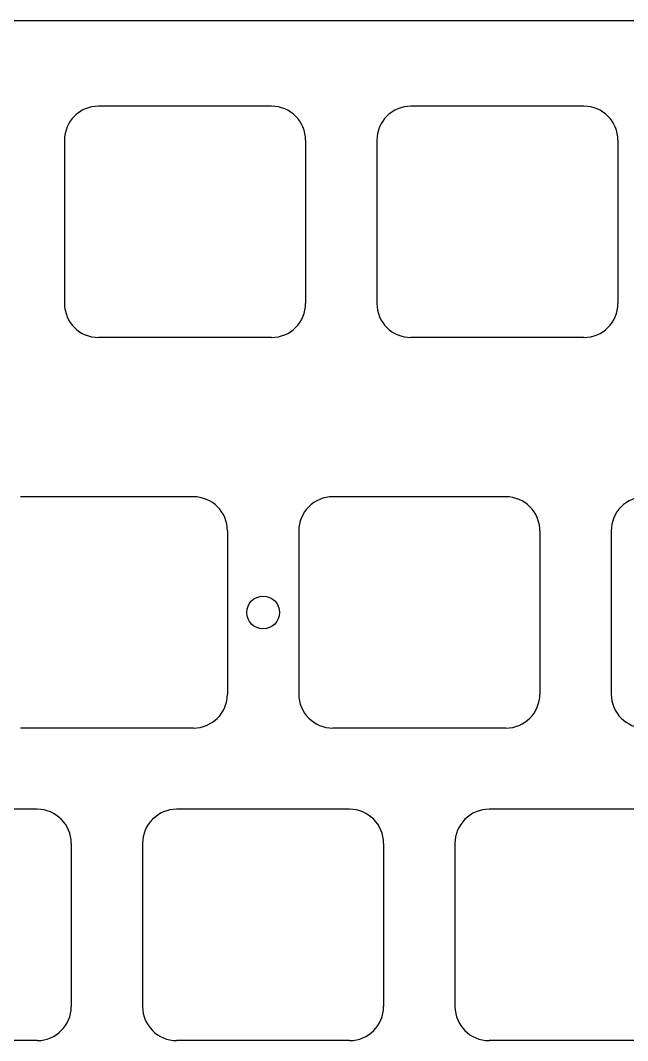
# Model space of a CAD drawing. Header units: millimetres. Extents: x -11 to 340, y -118 to 18.
# Drawn here: x 51.9 to 88.9, y -49.9 to 12.3 of the extents above; entities that cross this region are included whole.
import ezdxf

# ---------------------------------------------------------------- set-up
doc = ezdxf.new("R2010")
doc.units = ezdxf.units.MM
doc.header["$MEASUREMENT"] = 0
doc.layers.add('BLACK', color=7, linetype='CONTINUOUS')

msp = doc.modelspace()

# ---------------------------------------------------------------- linework, layer by layer
at = {"layer": 'BLACK', "linetype": 'Continuous'}
for p, q in [((28.3, 12.28), (156.05, 12.28)), ((67.1875, 7.05), (56.637499, 7.05)), ((86.2375, 7.05), (75.687499, 7.05)), ((54.5625, 4.975), (54.5625, -4.975001)), ((69.2625, 4.975), (69.2625, -4.975)), ((73.6125, 4.975), (73.6125, -4.975001)), ((88.3125, 4.975), (88.3125, -4.975)), ((67.1875, -7.05), (56.6375, -7.05)), ((86.2375, -7.05), (75.6875, -7.05)), ((51.875001, -16.762502), (51.875001, -16.7625)), ((62.425, -16.7625), (51.875001, -16.7625)), ((70.925001, -16.762502), (70.925001, -16.7625)), ((81.475, -16.7625), (70.925001, -16.7625)), ((64.500001, -18.8375), (64.500001, -28.7875)), ((68.850001, -18.8375), (68.850001, -28.7875)), ((83.550001, -18.8375), (83.550001, -28.7875)), ((87.900001, -18.8375), (87.900001, -28.7875)), ((62.425001, -30.8625), (51.875, -30.8625)), ((62.425001, -30.862501), (62.425001, -30.8625)), ((81.475001, -30.8625), (70.925, -30.8625)), ((81.475001, -30.862501), (81.475001, -30.8625)), ((52.9, -35.8125), (42.350001, -35.8125)), ((61.400001, -35.812502), (61.400001, -35.8125)), ((71.95, -35.8125), (61.400001, -35.8125)), ((80.450001, -35.812502), (80.450001, -35.8125)), ((91, -35.8125), (80.450001, -35.8125)), ((54.975001, -37.8875), (54.975001, -47.8375)), ((59.325001, -37.8875), (59.325001, -47.8375)), ((74.025001, -37.8875), (74.025001, -47.8375)), ((78.375001, -37.8875), (78.375001, -47.8375)), ((52.900001, -49.9125), (42.35, -49.9125)), ((52.900001, -49.912501), (52.900001, -49.9125)), ((71.950001, -49.9125), (61.4, -49.9125)), ((71.950001, -49.912501), (71.950001, -49.9125)), ((91.000001, -49.9125), (80.45, -49.9125))]:
    msp.add_line(p, q, dxfattribs=at)
at = {"layer": 'BLACK'}
msp.add_circle((66.675, -23.8125), 1, dxfattribs=at)
for centre, radius, start, end in [((56.637504, 4.974996), 2.075004, 90.00013806, 179.99988955), ((67.1875, 4.975), 2.075, 0, 90), ((75.687504, 4.974996), 2.075004, 90.00013806, 179.99988955), ((86.2375, 4.975), 2.075, 0, 90), ((56.637502, -4.974998), 2.075002, 180.00008284, 269.99994478), ((67.1875, -4.975), 2.075, 270, 0), ((75.687502, -4.974998), 2.075002, 180.00008284, 269.99994478), ((86.2375, -4.975), 2.075, 270, 0), ((62.425, -18.8375), 2.075, 0, 90), ((70.925, -18.8375), 2.074999, 89.99997239, 180), ((81.475, -18.8375), 2.075, 0, 90), ((89.975, -18.8375), 2.074999, 89.99997239, 180), ((62.425, -28.7875), 2.075001, 270.00002761, 0), ((70.925, -28.7875), 2.075, 180, 270), ((81.475, -28.7875), 2.075001, 270.00002761, 0), ((89.975, -28.7875), 2.075, 180, 270), ((52.9, -37.8875), 2.075, 0, 90), ((61.4, -37.8875), 2.074999, 89.99997239, 180), ((71.95, -37.8875), 2.075, 0, 90), ((80.45, -37.8875), 2.074999, 89.99997239, 180), ((52.9, -47.8375), 2.075001, 270.00002761, 0), ((61.4, -47.8375), 2.075, 180, 270), ((71.95, -47.8375), 2.075001, 270.00002761, 0), ((80.45, -47.8375), 2.075, 180, 270)]:
    msp.add_arc(centre, radius, start, end, dxfattribs=at)

doc.saveas('drawing.dxf')
